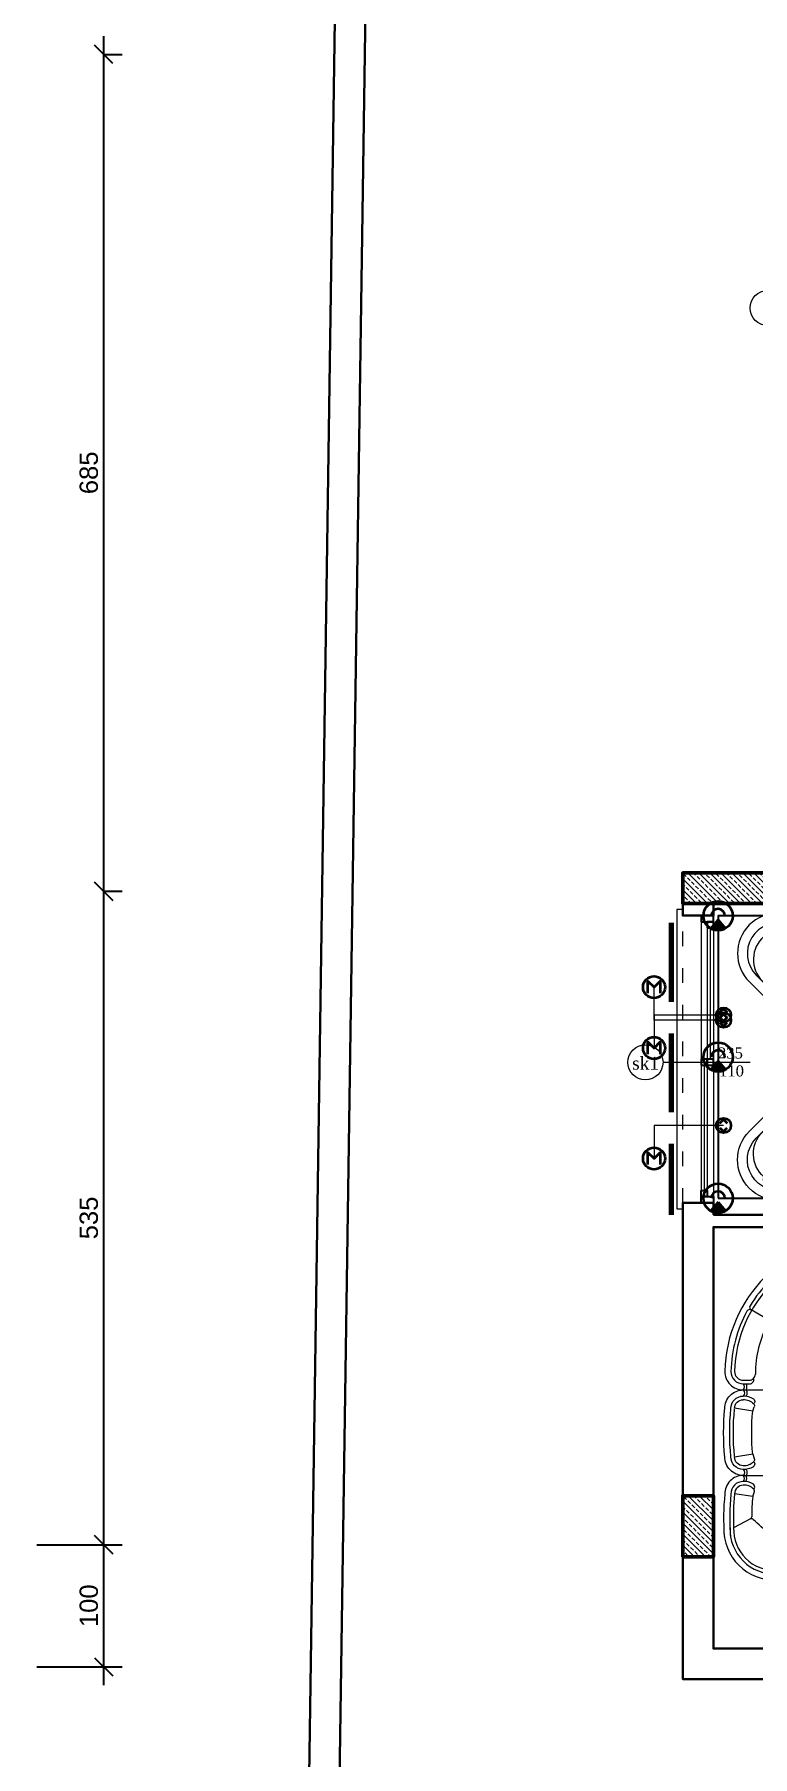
# Model space of a CAD drawing. Header units: centimetres. Extents: x 104975 to 122481, y -80380 to -76628.
# Drawn here: x 117050 to 117638, y -79378 to -77969 of the extents above; entities that cross this region are included whole.
import ezdxf
from ezdxf.enums import TextEntityAlignment as Align

# ---------------------------------------------------------------- set-up
doc = ezdxf.new("R2010")
doc.units = ezdxf.units.CM
doc.linetypes.add('ACAD_ISO03W100', pattern=[30, 12, -18])
for name, color, linetype, lineweight in [('00_DUVAR', 150, 'Continuous', 30), ('00_tefriş', 253, 'Continuous', 9), ('04 DIS OLCU', 40, 'Continuous', 9), ('04 PEN TAG', 71, 'Continuous', 18), ('04 pencere cam', 4, 'Continuous', 18), ('04 PENCERE DENIZLIK', 190, 'Continuous', 18), ('04 pencere kasa', 3, 'Continuous', 25), ('04 pencere plan', 2, 'Continuous', 18), ('COLUMN4', 3, 'Continuous', 50), ('tarama', 2, 'Continuous', 18), ('VK_AYDINLATMA_HATTI', 1, 'Continuous', 25), ('VK_PANJUR', 40, 'Continuous', 35), ('VK_PANJUR_HATTI', 40, 'Continuous', 18), ('VK_SPOT', 1, 'Continuous', 35)]:
    doc.layers.add(name, color=color, linetype=linetype, lineweight=lineweight)
doc.styles.add('Arial_1', font='arial.ttf', dxfattribs={"height": 15})
doc.styles.get("Standard").update_dxf_attribs({"font": 'times.ttf'})
doc.dimstyles.new('Ic Olcu 1-100', dxfattribs={"dimscale": 30.48, "dimtxt": 15, "dimasz": 0.492126, "dimexe": 0.492126, "dimexo": 0.0625, "dimgap": 0.15, "dimtad": 1, "dimdsep": 46, "dimtxsty": 'Arial_1', "dimblk1": 'OBLIQUE', "dimblk2": 'OBLIQUE', "dimsah": 1, "dimcen": 0.09, "dimdle": 0.492126, "dimazin": 3, "dimtfac": 1, "dimtix": 1, "dimtmove": 0, "dimatfit": 3, "dimfxlon": 1, "dimtvp": 1, "dimtolj": 1, "dimarcsym": 2})

# ---------------------------------------------------------------- blocks, each defined once
blk = doc.blocks.new('sfvsfdvf')
at = {"layer": '00_tefriş'}
blk.add_line((100116.7, -78789.1), (100116.7, -78819.6), dxfattribs=at)
blk.add_lwpolyline([(100116.7, -78819.6, 0.369229), (100124.7, -78819.6), (100124.7, -78789.1, 1), (100058.7, -78789.2), (100058.7, -78819.7, 0.369229), (100066.7, -78819.7)], format="xyb", close=True, dxfattribs=at)
blk.add_lwpolyline([(100113.8, -78777.6, 0.785087), (100066.7, -78789.2), (100066.7, -78819.7)], format="xyb", dxfattribs=at)
for centre, radius, start, end in [((100101.7, -78777.2), 10.3, 110.5305, 193.3597), ((100097.1, -78778.8), 11.3, 18.6466, 85.0001), ((100091.7, -78796.2), 25, 86.342, 180.0539), ((100091.2, -78780.6), 1.2, 66.2577, 209.3762), ((100108.8, -78776), 19.4, 195.7143, 292.9857), ((100107.3, -78785.2), 10, 325.8599, 87.0078), ((100091.7, -78789.2), 25, 0.0539, 1.1464)]:
    blk.add_arc(centre, radius, start, end, dxfattribs=at)
blk = doc.blocks.new('A$C707258B2')
at = {"color": 0, "linetype": 'Continuous'}
for p, q in [((0.404, 0.342), (1.074, 0.342)), ((0.404, 0.292), (0.454, 0.292)), ((1.104, 0.312), (1.104, 0.212)), ((0.404, 0.262), (0.454, 0.262)), ((1.479, -0.063), (1.379, -0.063)), ((1.509, -0.763), (1.509, -0.093)), ((0.6, -0.238), (0.47, -0.313)), ((0.929, -0.567), (0.854, -0.697)), ((1.429, -0.763), (1.429, -0.713)), ((1.459, -0.763), (1.459, -0.712))]:
    blk.add_line(p, q, dxfattribs=at)
for centre, radius, start, end in [((0.404, 0.192), 0.15, 90, 181.1754), ((0.404, 0.192), 0.1, 90, 181.1754), ((0.378, 0.317), 0.0362, 316.3972, 43.6028), ((0.368, 0.317), 0.0662, 337.8298, 22.1702), ((0.455, 0.256), 0.0357, 345.4262, 90.5555), ((1.074, 0.312), 0.03, 360, 90), ((1.379, 0.212), 1.125, 181.1754, 268.8246), ((1.379, 0.212), 1.075, 181.1754, 208.6357), ((0.404, 0.192), 0.07, 90, 181.1754), ((1.379, 0.212), 1.045, 181.1754, 268.8246), ((0.454, 0.212), 0.05, 360, 90), ((1.379, 0.212), 0.875, 180, 208.4082), ((1.379, 0.212), 0.275, 180, 270), ((1.479, -0.093), 0.03, 360, 90), ((0.587, -0.216), 0.025, 300, 28.4082), ((0.612, -0.259), 0.025, 31.5918, 120), ((1.379, 0.212), 0.875, 211.5918, 238.4082), ((0.457, -0.291), 0.025, 208.6357, 300), ((0.482, -0.334), 0.025, 120, 211.3643), ((1.379, 0.212), 1.075, 211.3643, 238.6357), ((0.907, -0.555), 0.025, 330, 58.4082), ((0.951, -0.58), 0.025, 61.5918, 150), ((1.379, 0.212), 0.875, 241.5918, 270), ((0.832, -0.685), 0.025, 238.6357, 330), ((0.876, -0.71), 0.025, 150, 241.3643), ((1.379, -0.713), 0.05, 360, 90), ((1.425, -0.709), 0.0336, 354.6301, 109.3883), ((1.379, 0.212), 1.075, 241.3643, 268.8246), ((1.359, -0.763), 0.15, 268.8246, 360), ((1.359, -0.763), 0.1, 268.8246, 360), ((1.359, -0.763), 0.07, 268.8246, 360), ((1.484, -0.799), 0.0662, 67.8298, 112.1702), ((1.484, -0.789), 0.0362, 46.3972, 133.6028)]:
    blk.add_arc(centre, radius, start, end, dxfattribs=at)
blk = doc.blocks.new('part02')
at = {"color": 0, "linetype": 'Continuous'}
for p, q in [((0, -670), (0, 0)), ((30, 30), (700, 30)), ((621, -143), (609, -109)), ((621, -143), (770, -120)), ((640, -326), (778, -399)), ((173, -591), (139, -579)), ((173, -591), (150, -740)), ((356, -610), (429, -748))]:
    blk.add_line(p, q, dxfattribs=at)
for centre, radius, start, end in [((30, 0), 30, 90, 180), ((726, 5), 56.2, 153.6122, 206.6666), ((726, 5), 36.2, 136.3972, 223.6028), ((700, -120), 150, 0, 90), ((630, -63), 25, 123.9103, 207.0392), ((655, -50), 53.2, 207.0392, 218.9983), ((632, -100), 25, 137.9934, 200), ((690, -152), 103, 84.3868, 137.9934), ((689, -151), 132, 85.4378, 123.9887), ((700, -121), 101, 357.5006, 89.858), ((700, -120), 70, 0, 90), ((-1228, -320), 2008, 357.7349, 5.7032), ((-1148, -320), 1958, 355.8657, 5.7165), ((-1148, -320), 2008, 355.818, 5.7165), ((-1148, -320), 1778, 0.3836, 5.7165), ((2220, -2190), 2454, 130.6961, 139.3039), ((439, -409), 419, 268.2181, 1.7819), ((439, -409), 369, 268.2181, 1.7819), ((439, -409), 339, 268.2181, 1.7819), ((632, -344), 20, 62, 130.6961), ((650, -308), 20, 180.3836, 242), ((25, -696), 56.2, 63.3334, 116.3878), ((25, -696), 36.2, 46.3972, 133.6028), ((150, -670), 150, 180, 271.1754), ((182, -660), 133, 146.0897, 185.6132), ((150, -670), 100, 180, 271.1754), ((93, -600), 25, 62.9608, 146.0897), ((182, -660), 103, 132.0066, 185.6132), ((150, -670), 70, 180, 270), ((80, -625), 53.2, 51.0017, 62.9608), ((130, -602), 25, 70, 132.0066), ((350, 1178), 1778, 264.2835, 269.6164), ((338, -620), 20, 28, 89.6164), ((374, -602), 20, 139.3039, 208), ((350, 1258), 2008, 264.2968, 272.2651), ((350, 1178), 2008, 264.2835, 274.182), ((350, 1178), 1958, 264.2835, 274.1343)]:
    blk.add_arc(centre, radius, start, end, dxfattribs=at)
blk = doc.blocks.new('part 01')
at = {"color": 0, "linetype": 'Continuous'}
for p, q in [((-670, 700), (0, 700)), ((30, 30), (30, 670)), ((-591, 527), (-740, 550)), ((-591, 527), (-579, 561)), ((-591, 173), (-740, 150)), ((-591, 173), (-579, 139)), ((-670, 0), (0, 0))]:
    blk.add_line(p, q, dxfattribs=at)
for centre, radius, start, end in [((-670, 550), 150, 90, 181.1754), ((-670, 550), 100, 90, 181.1754), ((-670, 550), 70, 90, 181.1754), ((-660, 518), 133, 56.0897, 95.6132), ((-696, 675), 36.2, 316.3972, 43.6028), ((-660, 518), 103, 42.0066, 95.6132), ((-706, 675), 66.2, 337.8298, 22.1702), ((-600, 607), 25, 332.9608, 56.0897), ((-625, 620), 53.2, 321.0017, 332.9608), ((-602, 570), 25, 340, 42.0066), ((0, 670), 30, 0, 90), ((1178, 350), 2008, 174.2835, 185.7165), ((1178, 350), 1958, 174.2835, 185.7165), ((1178, 350), 1928, 174.2835, 185.7165), ((1178, 350), 1778, 174.2835, 185.7165), ((-670, 150), 150, 178.8246, 270), ((-670, 150), 100, 178.8246, 270), ((-670, 150), 70, 178.8246, 270), ((-660, 182), 133, 264.3868, 303.9103), ((-660, 182), 103, 264.3868, 317.9934), ((-696, 25), 36.2, 316.3972, 43.6028), ((-706, 25), 66.2, 337.8298, 22.1702), ((-600, 93), 25, 303.9103, 27.0392), ((-602, 130), 25, 317.9934, 20), ((-625, 80), 53.2, 27.0392, 38.9983), ((0, 30), 30, 270, 0)]:
    blk.add_arc(centre, radius, start, end, dxfattribs=at)
blk = doc.blocks.new('_Oblique')
at = {"color": 0, "linetype": 'ByBlock', "lineweight": -2}
blk.add_line((-0.5, -0.5), (0.5, 0.5), dxfattribs=at)
blk = doc.blocks.new('*D51')
at = {"layer": '04 DIS OLCU', "color": 0, "lineweight": -2}
for p, q in [((117107.1, -79320), (117107.1, -79190)), ((117052.2, -79205), (117122.1, -79205)), ((117052.2, -79305), (117122.1, -79305))]:
    blk.add_line(p, q, dxfattribs=at)
at = {"layer": 'Defpoints', "color": 0}
for p in [(117050.3, -79205), (117107.1, -79205), (117050.3, -79305)]:
    blk.add_point(p, dxfattribs=at)
at = {"layer": '04 DIS OLCU', "color": 0, "lineweight": -2, "xscale": 14.9999992057106, "yscale": 14.9999992057106, "zscale": 14.9999992057106}
for p, rotation in [((117107.1, -79205), 90), ((117107.1, -79305), 270)]:
    blk.add_blockref('_Oblique', p, dxfattribs=dict(at, rotation=rotation))
at = {"layer": '04 DIS OLCU', "color": 0, "insert": (117094.9, -79255), "char_height": 15, "attachment_point": 5, "rotation": 90, "style": 'Arial_1'}
blk.add_mtext('\\A1;100', dxfattribs=at)
blk = doc.blocks.new('*D52')
at = {"layer": '04 DIS OLCU', "color": 0, "lineweight": -2}
for p, q in [((117107.1, -79220), (117107.1, -78655)), ((117107.1, -78670), (117122.1, -78670)), ((117052.2, -79205), (117122.1, -79205))]:
    blk.add_line(p, q, dxfattribs=at)
at = {"layer": 'Defpoints', "color": 0}
for p in [(117107.1, -78670), (117107.1, -78670), (117050.3, -79205)]:
    blk.add_point(p, dxfattribs=at)
at = {"layer": '04 DIS OLCU', "color": 0, "lineweight": -2, "xscale": 14.9999992057106, "yscale": 14.9999992057106, "zscale": 14.9999992057106}
for p, rotation in [((117107.1, -78670), 90), ((117107.1, -79205), 270)]:
    blk.add_blockref('_Oblique', p, dxfattribs=dict(at, rotation=rotation))
at = {"layer": '04 DIS OLCU', "color": 0, "insert": (117094.9, -78937.5), "char_height": 15, "attachment_point": 5, "rotation": 90, "style": 'Arial_1'}
blk.add_mtext('\\A1;535', dxfattribs=at)
blk = doc.blocks.new('*D53')
at = {"layer": '04 DIS OLCU', "color": 0, "lineweight": -2}
for p, q in [((117107.1, -78685), (117107.1, -77970)), ((117107.1, -77985), (117122.1, -77985)), ((117107.1, -78670), (117122.1, -78670))]:
    blk.add_line(p, q, dxfattribs=at)
at = {"layer": 'Defpoints', "color": 0}
for p in [(117107.1, -77985), (117107.1, -77985), (117107.1, -78670)]:
    blk.add_point(p, dxfattribs=at)
at = {"layer": '04 DIS OLCU', "color": 0, "lineweight": -2, "xscale": 14.9999992057106, "yscale": 14.9999992057106, "zscale": 14.9999992057106}
for p, rotation in [((117107.1, -77985), 90), ((117107.1, -78670), 270)]:
    blk.add_blockref('_Oblique', p, dxfattribs=dict(at, rotation=rotation))
at = {"layer": '04 DIS OLCU', "color": 0, "insert": (117094.9, -78327.5), "char_height": 15, "attachment_point": 5, "rotation": 90, "style": 'Arial_1'}
blk.add_mtext('\\A1;685', dxfattribs=at)
blk = doc.blocks.new('VK_spot')
at = {"ltscale": 30}
blk.add_hatch(color=256, dxfattribs=at).paths.add_polyline_path([(0, -3.3), (-6.1, -10.3, 0.275294), (6.1, -10.3)])
for q in [(-6.1, -10.3), (6.1, -10.3)]:
    blk.add_line((0, -3.3), q, dxfattribs=at)
blk.add_circle((0, 0), 12, dxfattribs=at)
blk.add_arc((0, 0), 5.6, 0, 180, dxfattribs=at)
blk = doc.blocks.new('VK_motor')
blk.add_lwpolyline([(-5, -5), (-5, 5), (0, 0), (5, 5), (5, -5)])
blk.add_circle((0, 0), 9)
blk = doc.blocks.new('VK_updown')
for points in [[(-3, 2), (0, 5), (3, 2)], [(-3, -2), (0, -5), (3, -2)]]:
    blk.add_lwpolyline(points)
blk.add_circle((0, 0), 6)

msp = doc.modelspace()

# ---------------------------------------------------------------- hatches: boundary and pattern name
at = {"layer": 'tarama'}
h = msp.add_hatch(dxfattribs=at)
h.set_pattern_fill('ANSI33', color=256, angle=270)
h.set_pattern_definition([(315, (51746.2175, 852.147), (4.49012806, 4.49012806), []), (315, (51746.2175, 847.657), (4.49012806, 4.49012806), [3.175, -1.5875])])
h.paths.add_polyline_path([(117706.217, -78680.015), (117706.217, -78655.015), (117581.217, -78655.015), (117581.217, -78680.015)])
h = msp.add_hatch(dxfattribs=at)
h.set_pattern_fill('ANSI33', color=256, angle=270)
h.set_pattern_definition([(315, (52256.2175, -77.776), (4.49012806, 4.49012806), []), (315, (52256.2175, -82.266), (4.49012806, 4.49012806), [3.175, -1.5875])])
h.paths.add_polyline_path([(117581.217, -79214.938), (117606.217, -79214.938), (117606.217, -79164.938), (117581.217, -79164.938)])

# ---------------------------------------------------------------- linework, layer by layer
at = {"layer": '00_DUVAR'}
for points in [[(117265.356, -80066.456), (117314.634, -76705.487), (119605.287, -77314.36), (119519.449, -80206.819), (118481.217, -80142.168), (118481.217, -80043.011), (118506.217, -80043.011), (118506.217, -80118.676), (119495.226, -80180.263), (119579.71, -77333.43), (117339.162, -76737.874), (117290.336, -80068.011)], [(117681.217, -78655), (117581.217, -78655), (117581.217, -78690), (117606.217, -78690), (117606.217, -78680), (118206.217, -78680)], [(118206.217, -78955), (118206.217, -78945), (117606.217, -78945), (117606.217, -79290), (117681.217, -79290), (117681.217, -79315), (117581.217, -79315), (117581.217, -78925), (117606.217, -78925), (117606.217, -78935)], [(117606.217, -78935), (118206.217, -78935), (118206.217, -78925), (118231.217, -78925), (118231.217, -78955), (118206.217, -78955)]]:
    msp.add_lwpolyline(points, dxfattribs=at)
at = {"layer": '04 PEN TAG'}
msp.add_line((117564.986, -78810.047), (117636.232, -78810.047), dxfattribs=at)
for centre in [(117650.609, -78192.593), (117550.609, -78810.047)]:
    msp.add_circle(centre, 14.377, dxfattribs=at)
at = {"layer": '04 pencere cam'}
for p, q in [((117603.717, -78700.093), (117603.717, -78807.547)), ((117598.717, -78812.547), (117598.717, -78915))]:
    msp.add_line(p, q, dxfattribs=at)
at = {"layer": '04 PENCERE DENIZLIK', "linetype": 'ACAD_ISO03W100'}
msp.add_line((117581.233, -78925), (117581.233, -78690.093), dxfattribs=at)
at = {"layer": '04 PENCERE DENIZLIK'}
msp.add_lwpolyline([(117581.233, -78685.093), (117576.233, -78685.093), (117576.233, -78925), (117576.233, -78930), (117581.233, -78930)], dxfattribs=at)
at = {"layer": '04 pencere kasa'}
for points in [[(117596.217, -78695.093), (117606.217, -78695.093), (117606.217, -78690.093), (117596.217, -78690.093)], [(117601.217, -78700.093), (117606.217, -78700.093), (117606.217, -78695.093), (117601.217, -78695.093)], [(117601.217, -78700.093), (117606.217, -78700.093), (117606.217, -78695.093), (117601.217, -78695.093)], [(117596.217, -78812.547), (117601.217, -78812.547), (117601.217, -78807.547), (117596.217, -78807.547)], [(117601.217, -78812.547), (117606.217, -78812.547), (117606.217, -78807.547), (117601.217, -78807.547)], [(117596.217, -78915), (117601.217, -78915), (117601.217, -78920), (117596.217, -78920)], [(117596.217, -78920), (117606.217, -78920), (117606.217, -78925), (117596.217, -78925)]]:
    msp.add_lwpolyline(points, close=True, dxfattribs=at)
at = {"layer": '04 pencere plan'}
for p, q in [((117596.217, -78690.093), (117596.217, -78925)), ((117606.217, -78690.093), (117606.217, -78925)), ((117601.217, -78700.093), (117601.217, -78915))]:
    msp.add_line(p, q, dxfattribs=at)
at = {"layer": 'COLUMN4', "color": 6}
for points in [[(117706.217, -78680), (117706.217, -78655), (117581.217, -78655), (117581.217, -78680)], [(117581.217, -79215), (117606.217, -79215), (117606.217, -79165), (117581.217, -79165)]]:
    msp.add_lwpolyline(points, close=True, dxfattribs=at)
at = {"layer": 'VK_AYDINLATMA_HATTI'}
msp.add_lwpolyline([(117610.124, -78921.387), (117707.585, -78921.387), (117805.045, -78921.387), (117902.506, -78921.387), (117999.966, -78921.387), (118097.427, -78921.387), (118194.887, -78921.387), (118194.887, -78805.779), (118194.887, -78690.172), (118097.427, -78690.172), (117999.966, -78690.172), (117902.506, -78690.172), (117805.045, -78690.172), (117707.585, -78690.172), (117610.124, -78690.172), (117610.124, -78805.779)], close=True, dxfattribs=at)
at = {"layer": 'VK_PANJUR', "lineweight": 70}
for p, q in [((117571.624, -78696.002), (117571.624, -78760.577)), ((117571.624, -78786.407), (117571.624, -78850.982)), ((117571.624, -78876.812), (117571.624, -78934.929))]:
    msp.add_line(p, q, dxfattribs=at)
at = {"layer": 'VK_PANJUR_HATTI'}
for points in [[(117614.624, -78775.577), (117557.624, -78775.577), (117557.624, -78748.577)], [(117614.624, -78771.407), (117557.624, -78771.407), (117557.624, -78798.407)], [(117614.624, -78861.812), (117557.624, -78861.812), (117557.624, -78888.812)]]:
    msp.add_lwpolyline(points, dxfattribs=at)

# ---------------------------------------------------------------- block references
at = {"layer": '00_DUVAR', "rotation": 45}
msp.add_blockref('sfvsfdvf', (-8828.835, -93784.1), dxfattribs=at)
at = {"layer": '00_DUVAR', "xscale": -1, "rotation": 134.9999999999999}
msp.add_blockref('sfvsfdvf', (-8828.835, -63826.757), dxfattribs=at)
at = {"layer": '00_tefriş'}
for name, p, xscale, yscale, zscale, rotation in [('A$C707258B2', (117706.891, -78927.425), 100, 100, 100, 270.0000000000032), ('part 01', (117697.593, -79078.32), -0.1, 0.1, 0.1, 180), ('part02', (117697.593, -79148.32), 0.1, 0.1, 0.1, 270.0000000000032)]:
    msp.add_blockref(name, p, dxfattribs=dict(at, xscale=xscale, yscale=yscale, zscale=zscale, rotation=rotation))
at = {"layer": 'VK_PANJUR'}
for name, p in [('VK_motor', (117557.624, -78748.577)), ('VK_updown', (117614.624, -78771.407)), ('VK_updown', (117614.624, -78775.577)), ('VK_motor', (117557.624, -78798.407)), ('VK_updown', (117614.624, -78861.812)), ('VK_motor', (117557.624, -78888.812))]:
    msp.add_blockref(name, p, dxfattribs=at)
at = {"layer": 'VK_SPOT'}
for p in [(117610.124, -78690.172), (117610.124, -78805.779), (117610.124, -78921.387)]:
    msp.add_blockref('VK_spot', p, dxfattribs=at)

# ---------------------------------------------------------------- texts
at = {"layer": '04 PEN TAG', "color": 5}
msp.add_text('sk1', height=10.5, dxfattribs=at).set_placement((117550.753, -78810.61), align=Align.MIDDLE)
at = {"layer": '04 PEN TAG', "color": 3}
msp.add_text('235', height=9, dxfattribs=at).set_placement((117610.026, -78806.96))
at = {"layer": '04 PEN TAG', "color": 1}
msp.add_text('110', height=9, dxfattribs=at).set_placement((117621.085, -78821.661), align=Align.CENTER)

# ---------------------------------------------------------------- dimensions: what is measured, and where the dimension line sits
at = {"layer": '04 DIS OLCU'}
for base, p1, p2, picture, middle in [((117107.144, -77985), (117107.144, -78670), (117107.144, -77985), '*D53', (117094.914, -78327.5)), ((117107.144, -78670), (117050.332, -79205), (117107.144, -78670), '*D52', (117094.909, -78937.5)), ((117107.144, -79205), (117050.332, -79305), (117050.332, -79205), '*D51', (117094.914, -79255))]:
    dim = msp.add_linear_dim(base=base, p1=p1, p2=p2, angle=90, dimstyle='Ic Olcu 1-100', override={"dimtmove": 1}, dxfattribs=at)
    dim.commit()
    dim.dimension.update_dxf_attribs({"geometry": picture, "text_midpoint": middle})

doc.saveas('drawing.dxf')
